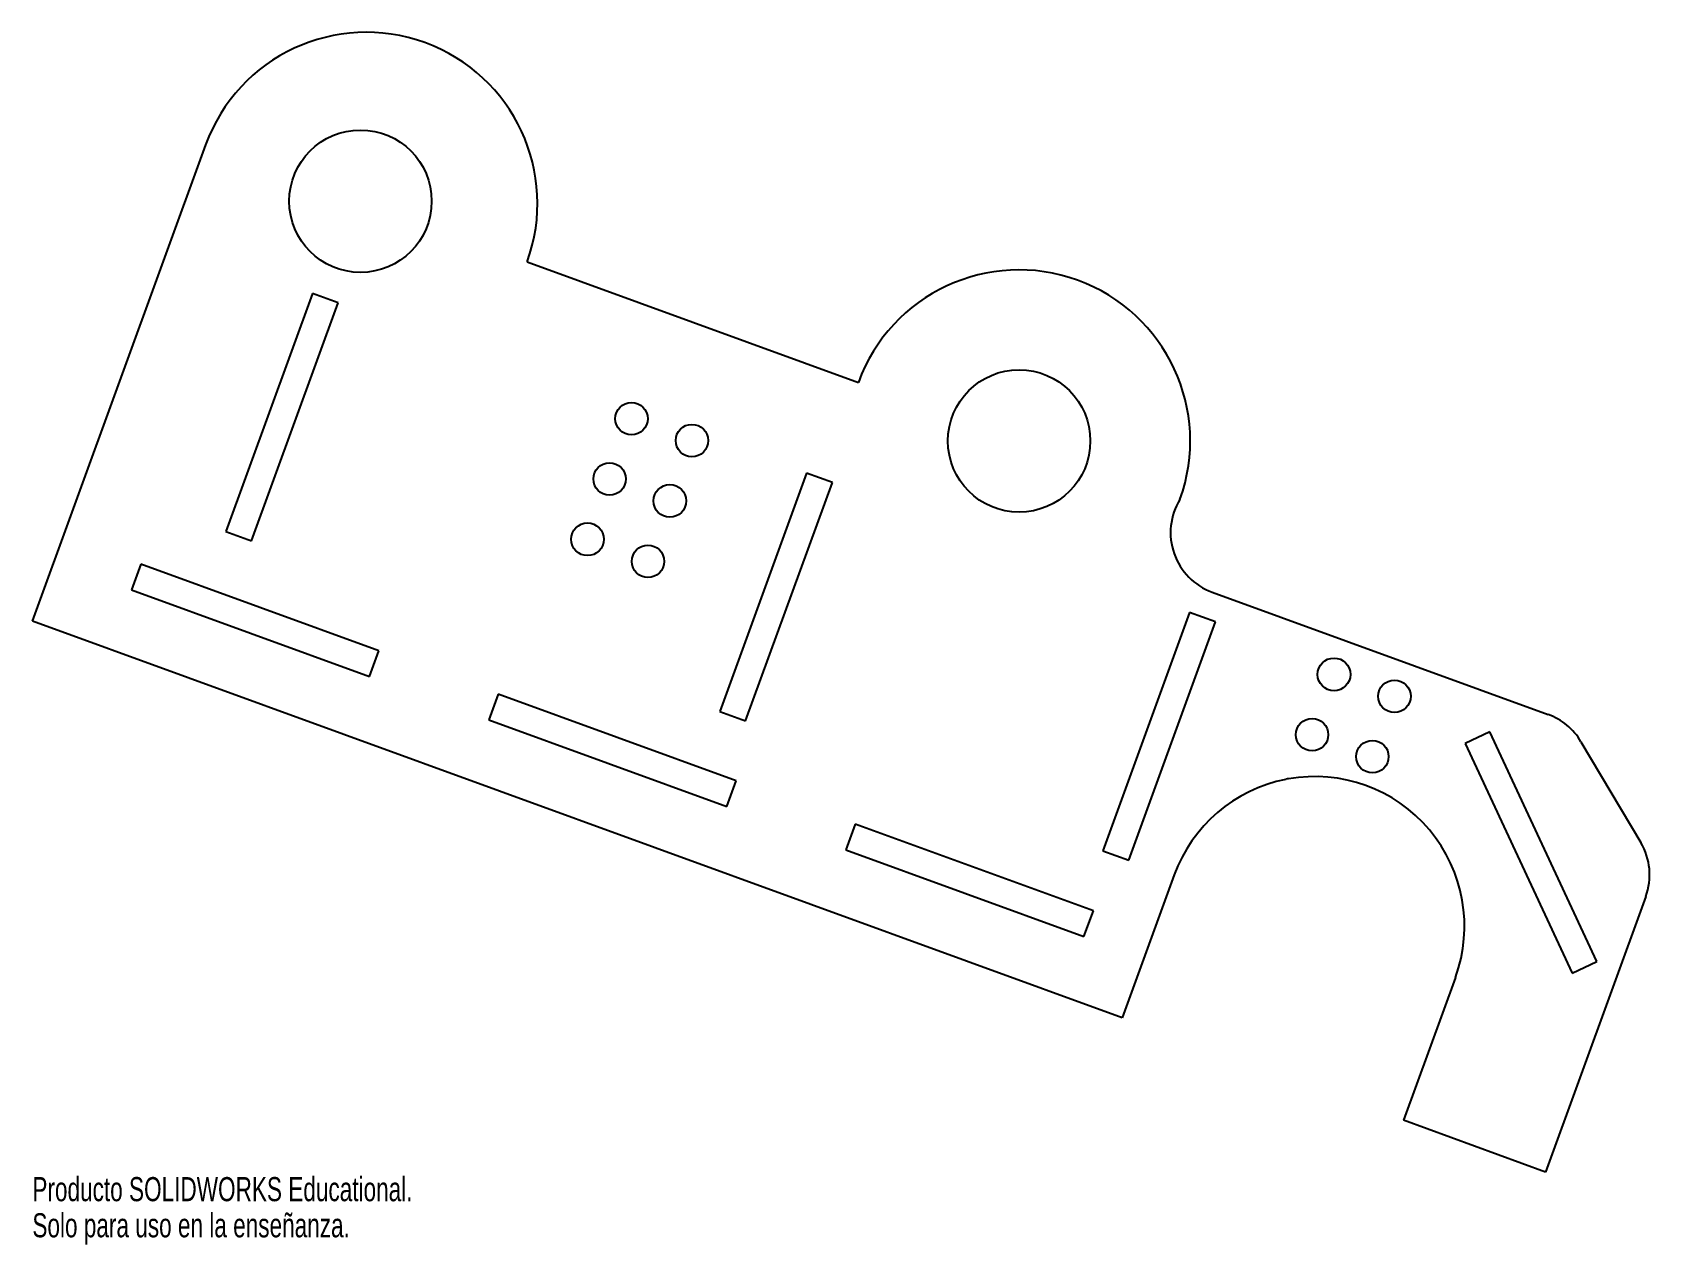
# Model space of a CAD drawing. Header units: inches. Extents: x 0.7 to 13.4, y -5.2 to 4.4.
import ezdxf

# ---------------------------------------------------------------- set-up
doc = ezdxf.new("R2010")
doc.units = ezdxf.units.IN
doc.header["$MEASUREMENT"] = 0
doc.styles.add('SLDTEXTSTYLE0', font='TXT', dxfattribs={"width": 0.7})

msp = doc.modelspace()

# ---------------------------------------------------------------- linework, layer by layer
at = {"color": 7, "linetype": 'Continuous', "lineweight": 25}
for p, q in [((0.658, -0.239), (2.026, 3.519)), ((4.563, 2.596), (7.177, 1.645)), ((2.868, 2.348), (2.184, 0.469)), ((3.071, 2.274), (2.868, 2.348)), ((2.387, 0.395), (3.071, 2.274)), ((6.768, 0.929), (6.084, -0.951)), ((6.971, 0.855), (6.768, 0.929)), ((6.287, -1.025), (6.971, 0.855)), ((2.184, 0.469), (2.387, 0.395)), ((1.514, 0.212), (1.44, 0.008)), ((3.393, -0.472), (1.514, 0.212)), ((1.44, 0.008), (3.319, -0.676)), ((9.969, -0.01), (12.62, -0.975)), ((9.259, -3.37), (0.658, -0.239)), ((9.79, -0.171), (9.106, -2.051)), ((9.31, -2.125), (9.994, -0.245)), ((9.994, -0.245), (9.79, -0.171)), ((3.319, -0.676), (3.393, -0.472)), ((4.333, -0.814), (4.259, -1.018)), ((6.212, -1.499), (4.333, -0.814)), ((4.259, -1.018), (6.138, -1.702)), ((6.084, -0.951), (6.287, -1.025)), ((12.16, -1.113), (11.964, -1.204)), ((13.005, -2.926), (12.16, -1.113)), ((11.964, -1.204), (12.809, -3.017)), ((12.879, -1.19), (13.351, -1.986)), ((6.138, -1.702), (6.212, -1.499)), ((7.152, -1.841), (7.078, -2.044)), ((9.031, -2.525), (7.152, -1.841)), ((7.078, -2.044), (8.957, -2.728)), ((9.106, -2.051), (9.31, -2.125)), ((9.669, -2.242), (9.259, -3.37)), ((13.391, -2.412), (12.6, -4.586)), ((8.957, -2.728), (9.031, -2.525)), ((12.809, -3.017), (13.005, -2.926)), ((11.889, -3.05), (11.478, -4.178)), ((12.6, -4.586), (11.478, -4.178))]:
    msp.add_line(p, q, dxfattribs=at)
for centre, radius in [((3.247, 3.075), 0.562), ((8.445, 1.183), 0.562), ((5.386, 1.359), 0.128), ((5.863, 1.186), 0.128), ((5.213, 0.883), 0.128), ((5.689, 0.71), 0.129), ((5.039, 0.407), 0.129), ((5.516, 0.233), 0.128), ((10.93, -0.659), 0.129), ((11.407, -0.832), 0.128), ((10.757, -1.135), 0.128), ((11.233, -1.308), 0.128)]:
    msp.add_circle(centre, radius, dxfattribs=at)
for centre, radius, start, end in [((3.294, 3.058), 1.35, 340, 160), ((8.445, 1.183), 1.35, 340, 160), ((10.14, 0.46), 0.5, 148.463, 250), ((12.449, -1.445), 0.5, 30.655, 70), ((10.779, -2.646), 1.181, 101.2227, 160), ((10.584, -1.611), 0.129, 95.7396, 105.631), ((10.779, -2.646), 1.181, 340, 100.1479), ((12.921, -2.241), 0.5, 340, 30.655)]:
    msp.add_arc(centre, radius, start, end, dxfattribs=at)

# ---------------------------------------------------------------- texts
at = {"color": 7, "linetype": 'Continuous', "char_height": 0.1903, "attachment_point": 1, "style": 'SLDTEXTSTYLE0'}
for s, insert in [('Producto SOLIDWORKS Educational.', (0.658, -4.626)), ('Solo para uso en la enseñanza.', (0.658, -4.911))]:
    msp.add_mtext(s, dxfattribs=dict(at, insert=insert))

doc.saveas('drawing.dxf')
